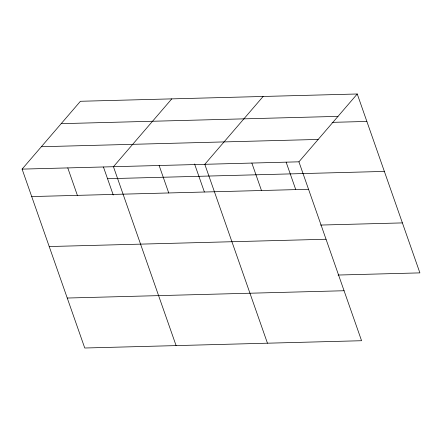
<?xml version="1.0" encoding="UTF-8"?>
<svg xmlns="http://www.w3.org/2000/svg" width="442" height="442" viewBox="0 0 442 442"><rect width="100%" height="100%" fill="white"/><g stroke="black" fill="none" stroke-linecap="round" stroke-linejoin="round"><path stroke-width="0.66" d="M357.252 93.991L298.925 161.822L361.573 340.721L84.748 348.009L22.1 169.115L80.427 101.279L357.252 93.991L419.9 272.885L338.058 275.04M171.778 98.875L113.45 166.706L176.098 345.605M263.134 96.466L204.806 164.302L267.454 343.196M61.178 123.666L338.003 116.373M332.08 122.357L366.866 121.44M41.349 146.727L318.174 139.44M22.1 169.115L298.925 161.822M107.544 178.712L384.369 171.419M31.713 196.568L308.538 189.275M320.555 225.066L402.397 222.906M49.217 246.542L326.041 239.249M67.245 298.035L344.069 290.742M286.156 162.214L295.726 189.541M251.863 163.065L261.476 190.513M194.574 163.971L204.37 191.944M159.131 165.507L168.739 192.955M103.45 167.026L113.246 195.005M67.775 167.91L77.389 195.364"/></g></svg>
